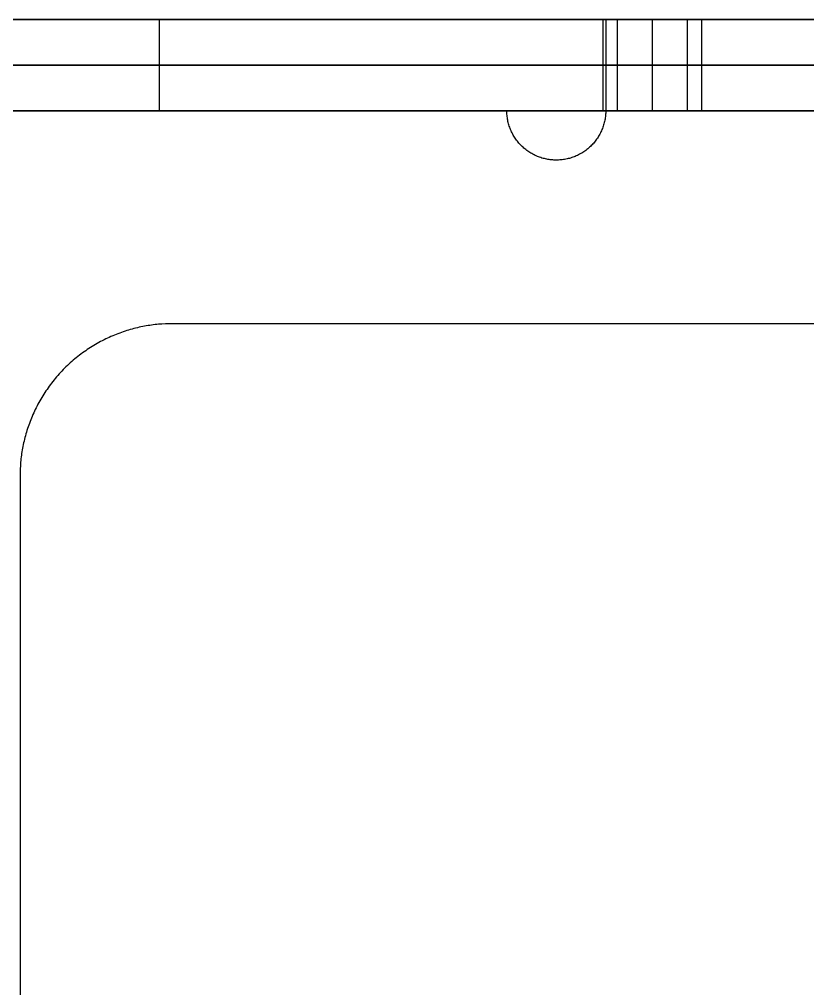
# Model space of a CAD drawing. Header units: millimetres. Extents: x -3003 to 2440, y -88 to 1748.
# Drawn here: x -2976.6 to -2924.8, y 957.2 to 1020.9 of the extents above; entities that cross this region are included whole.
import ezdxf

# ---------------------------------------------------------------- set-up
doc = ezdxf.new("R2010")
doc.units = ezdxf.units.MM
doc.header["$MEASUREMENT"] = 0
doc.layers.add('ASSEMBLY', color=7, linetype='Continuous', true_color=0x000000)

msp = doc.modelspace()

# ---------------------------------------------------------------- linework, layer by layer
at = {"layer": 'ASSEMBLY'}
for p, q in [((-2552.55, 1020.865, 321), (-3002.55, 1020.865, 321)), ((-2552.55, 1014.865, 321), (-3002.55, 1014.865, 321))]:
    msp.add_line(p, q, dxfattribs=at)
for points in [[(-2558.55, 1020.865, 636), (-2777.55, 1020.865, 636), (-2996.55, 1020.865, 636)], [(-2996.55, 1020.865, 6), (-2967.407, 1020.865, 6), (-2938.264, 1020.865, 6)], [(-2967.407, 1020.865, 6), (-2967.407, 1017.865, 6), (-2967.407, 1014.865, 6)], [(-2938.264, 1020.865, 6), (-2938.264, 1017.865, 6), (-2938.264, 1014.865, 6)], [(-2938.264, 1020.865, 6), (-2938.264, 1020.865, 9), (-2938.264, 1020.865, 12)], [(-2938.264, 1020.865, 12), (-2938.264, 1017.865, 12), (-2938.264, 1014.865, 12)], [(-2938.264, 1020.865, 9), (-2938.264, 1017.865, 9), (-2938.264, 1014.865, 9)], [(-2874.178, 1020.865, 6), (-2906.121, 1020.865, 6), (-2938.064, 1020.865, 6)], [(-2938.064, 1020.865, 6), (-2938.064, 1020.865, 9), (-2938.064, 1020.865, 12)], [(-2874.178, 1020.865, 12), (-2906.121, 1020.865, 12), (-2938.064, 1020.865, 12)], [(-2938.064, 1020.865, 6), (-2938.064, 1017.865, 6), (-2938.064, 1014.865, 6)], [(-2938.064, 1020.865, 12), (-2938.064, 1017.865, 12), (-2938.064, 1014.865, 12)], [(-2874.178, 1020.865, 9), (-2906.121, 1020.865, 9), (-2938.064, 1020.865, 9)], [(-2938.064, 1020.865, 9), (-2938.064, 1017.865, 9), (-2938.064, 1014.865, 9)], [(-2937.312, 1020.865, 14.298), (-2937.312, 1017.865, 14.298), (-2937.312, 1014.865, 14.298)], [(-2935.014, 1020.865, 15.25), (-2935.014, 1017.865, 15.25), (-2935.014, 1014.865, 15.25)], [(-2932.716, 1020.865, 14.298), (-2932.716, 1017.865, 14.298), (-2932.716, 1014.865, 14.298)], [(-2931.764, 1020.865, 12), (-2931.764, 1017.865, 12), (-2931.764, 1014.865, 12)], [(-2931.764, 1020.865, 12), (-2906.121, 1020.865, 12), (-2880.478, 1020.865, 12)], [(-2558.55, 1017.865, 636), (-2777.55, 1017.865, 636), (-2996.55, 1017.865, 636)], [(-2996.55, 1017.865, 6), (-2967.407, 1017.865, 6), (-2938.264, 1017.865, 6)], [(-2938.264, 1017.865, 6), (-2938.264, 1017.865, 9), (-2938.264, 1017.865, 12)], [(-2938.064, 1017.865, 6), (-2938.064, 1017.865, 9), (-2938.064, 1017.865, 12)], [(-2931.764, 1017.865, 12), (-2906.121, 1017.865, 12), (-2880.478, 1017.865, 12)], [(-2558.55, 1014.865, 636), (-2777.55, 1014.865, 636), (-2996.55, 1014.865, 636)], [(-2996.55, 1014.865, 6), (-2967.407, 1014.865, 6), (-2938.264, 1014.865, 6)], [(-2944.564, 1014.865, 6), (-2970.557, 1014.865, 6), (-2996.55, 1014.865, 6)], [(-2944.564, 1014.865, 12), (-2970.557, 1014.865, 12), (-2996.55, 1014.865, 12)], [(-2944.564, 1014.865, 9), (-2970.557, 1014.865, 9), (-2996.55, 1014.865, 9)], [(-2970.557, 1014.865, 6), (-2970.557, 1014.865, 9), (-2970.557, 1014.865, 12)], [(-2944.564, 1014.865, 6), (-2944.564, 1014.865, 9), (-2944.564, 1014.865, 12)], [(-2938.264, 1014.865, 6), (-2938.264, 1014.865, 9), (-2938.264, 1014.865, 12)], [(-2938.064, 1014.865, 6), (-2938.064, 1014.865, 9), (-2938.064, 1014.865, 12)], [(-2931.764, 1014.865, 12), (-2906.121, 1014.865, 12), (-2880.478, 1014.865, 12)], [(-2943.612, 1012.567, 6), (-2943.612, 1012.567, 9), (-2943.612, 1012.567, 12)], [(-2939.016, 1012.567, 6), (-2939.016, 1012.567, 9), (-2939.016, 1012.567, 12)], [(-2941.314, 1011.615, 6), (-2941.314, 1011.615, 9), (-2941.314, 1011.615, 12)], [(-2966.55, 1000.865), (-2966.55, 1000.865, 3), (-2966.55, 1000.865, 6)], [(-2876.55, 1000.865), (-2921.55, 1000.865), (-2966.55, 1000.865)], [(-2876.55, 1000.865, 6), (-2921.55, 1000.865, 6), (-2966.55, 1000.865, 6)], [(-2876.55, 1000.865, 3), (-2921.55, 1000.865, 3), (-2966.55, 1000.865, 3)], [(-2973.621, 997.936), (-2973.621, 997.936, 3), (-2973.621, 997.936, 6)], [(-2976.55, 990.865), (-2976.55, 990.865, 3), (-2976.55, 990.865, 6)], [(-2976.55, 990.865), (-2976.55, 955.865), (-2976.55, 920.865)], [(-2976.55, 990.865, 6), (-2976.55, 955.865, 6), (-2976.55, 920.865, 6)], [(-2976.55, 990.865, 3), (-2976.55, 955.865, 3), (-2976.55, 920.865, 3)]]:
    msp.add_open_spline(points, degree=2, dxfattribs=at)
for points, weights, knots in [([(-2938.264, 1020.865, 12), (-2938.264, 1020.865, 13.346), (-2937.312, 1020.865, 14.298), (-2936.36, 1020.865, 15.25), (-2935.014, 1020.865, 15.25), (-2933.668, 1020.865, 15.25), (-2932.716, 1020.865, 14.298), (-2931.764, 1020.865, 13.346), (-2931.764, 1020.865, 12)], [1, 0.923879515324, 1, 0.923879515324, 1, 0.923879515324, 1, 0.923879515324, 1], [-322.911753, -322.911753, -322.911753, -320.359209, -320.359209, -317.806665, -317.806665, -315.25412, -315.25412, -312.701576, -312.701576, -312.701576]), ([(-2938.264, 1017.865, 12), (-2938.264, 1017.865, 13.346), (-2937.312, 1017.865, 14.298), (-2936.36, 1017.865, 15.25), (-2935.014, 1017.865, 15.25), (-2933.668, 1017.865, 15.25), (-2932.716, 1017.865, 14.298), (-2931.764, 1017.865, 13.346), (-2931.764, 1017.865, 12)], [1, 0.923879515324, 1, 0.923879515324, 1, 0.923879515324, 1, 0.923879515324, 1], [-322.911753, -322.911753, -322.911753, -320.359209, -320.359209, -317.806665, -317.806665, -315.25412, -315.25412, -312.701576, -312.701576, -312.701576]), ([(-2938.064, 1014.865, 6), (-2938.064, 1013.519, 6), (-2939.016, 1012.567, 6), (-2939.968, 1011.615, 6), (-2941.314, 1011.615, 6), (-2942.66, 1011.615, 6), (-2943.612, 1012.567, 6), (-2944.564, 1013.519, 6), (-2944.564, 1014.865, 6)], [1, 0.923879511364, 1, 0.923879511364, 1, 0.923879511364, 1, 0.923879511364, 1], [-189.787536, -189.787536, -189.787536, -187.234991, -187.234991, -184.682447, -184.682447, -182.129903, -182.129903, -179.577358, -179.577358, -179.577358]), ([(-2938.064, 1014.865, 12), (-2938.064, 1013.519, 12), (-2939.016, 1012.567, 12), (-2939.968, 1011.615, 12), (-2941.314, 1011.615, 12), (-2942.66, 1011.615, 12), (-2943.612, 1012.567, 12), (-2944.564, 1013.519, 12), (-2944.564, 1014.865, 12)], [1, 0.923879511364, 1, 0.923879511364, 1, 0.923879511364, 1, 0.923879511364, 1], [-189.787536, -189.787536, -189.787536, -187.234991, -187.234991, -184.682447, -184.682447, -182.129903, -182.129903, -179.577358, -179.577358, -179.577358]), ([(-2938.064, 1014.865, 9), (-2938.064, 1013.519, 9), (-2939.016, 1012.567, 9), (-2939.968, 1011.615, 9), (-2941.314, 1011.615, 9), (-2942.66, 1011.615, 9), (-2943.612, 1012.567, 9), (-2944.564, 1013.519, 9), (-2944.564, 1014.865, 9)], [1, 0.923879511364, 1, 0.923879511364, 1, 0.923879511364, 1, 0.923879511364, 1], [-189.787536, -189.787536, -189.787536, -187.234991, -187.234991, -184.682447, -184.682447, -182.129903, -182.129903, -179.577358, -179.577358, -179.577358]), ([(-2938.264, 1014.865, 12), (-2938.264, 1014.865, 13.346), (-2937.312, 1014.865, 14.298), (-2936.36, 1014.865, 15.25), (-2935.014, 1014.865, 15.25), (-2933.668, 1014.865, 15.25), (-2932.716, 1014.865, 14.298), (-2931.764, 1014.865, 13.346), (-2931.764, 1014.865, 12)], [1, 0.923879515324, 1, 0.923879515324, 1, 0.923879515324, 1, 0.923879515324, 1], [-322.911753, -322.911753, -322.911753, -320.359209, -320.359209, -317.806665, -317.806665, -315.25412, -315.25412, -312.701576, -312.701576, -312.701576])]:
    msp.add_rational_spline(points, weights, degree=2, knots=knots, dxfattribs=at)
for points in [[(-2966.55, 1000.865), (-2976.55, 1000.865), (-2976.55, 990.865)], [(-2966.55, 1000.865, 6), (-2976.55, 1000.865, 6), (-2976.55, 990.865, 6)], [(-2966.55, 1000.865, 3), (-2976.55, 1000.865, 3), (-2976.55, 990.865, 3)]]:
    msp.add_rational_spline(points, [1, 0.707106781187, 1], degree=2, dxfattribs=at)

doc.saveas('drawing.dxf')
